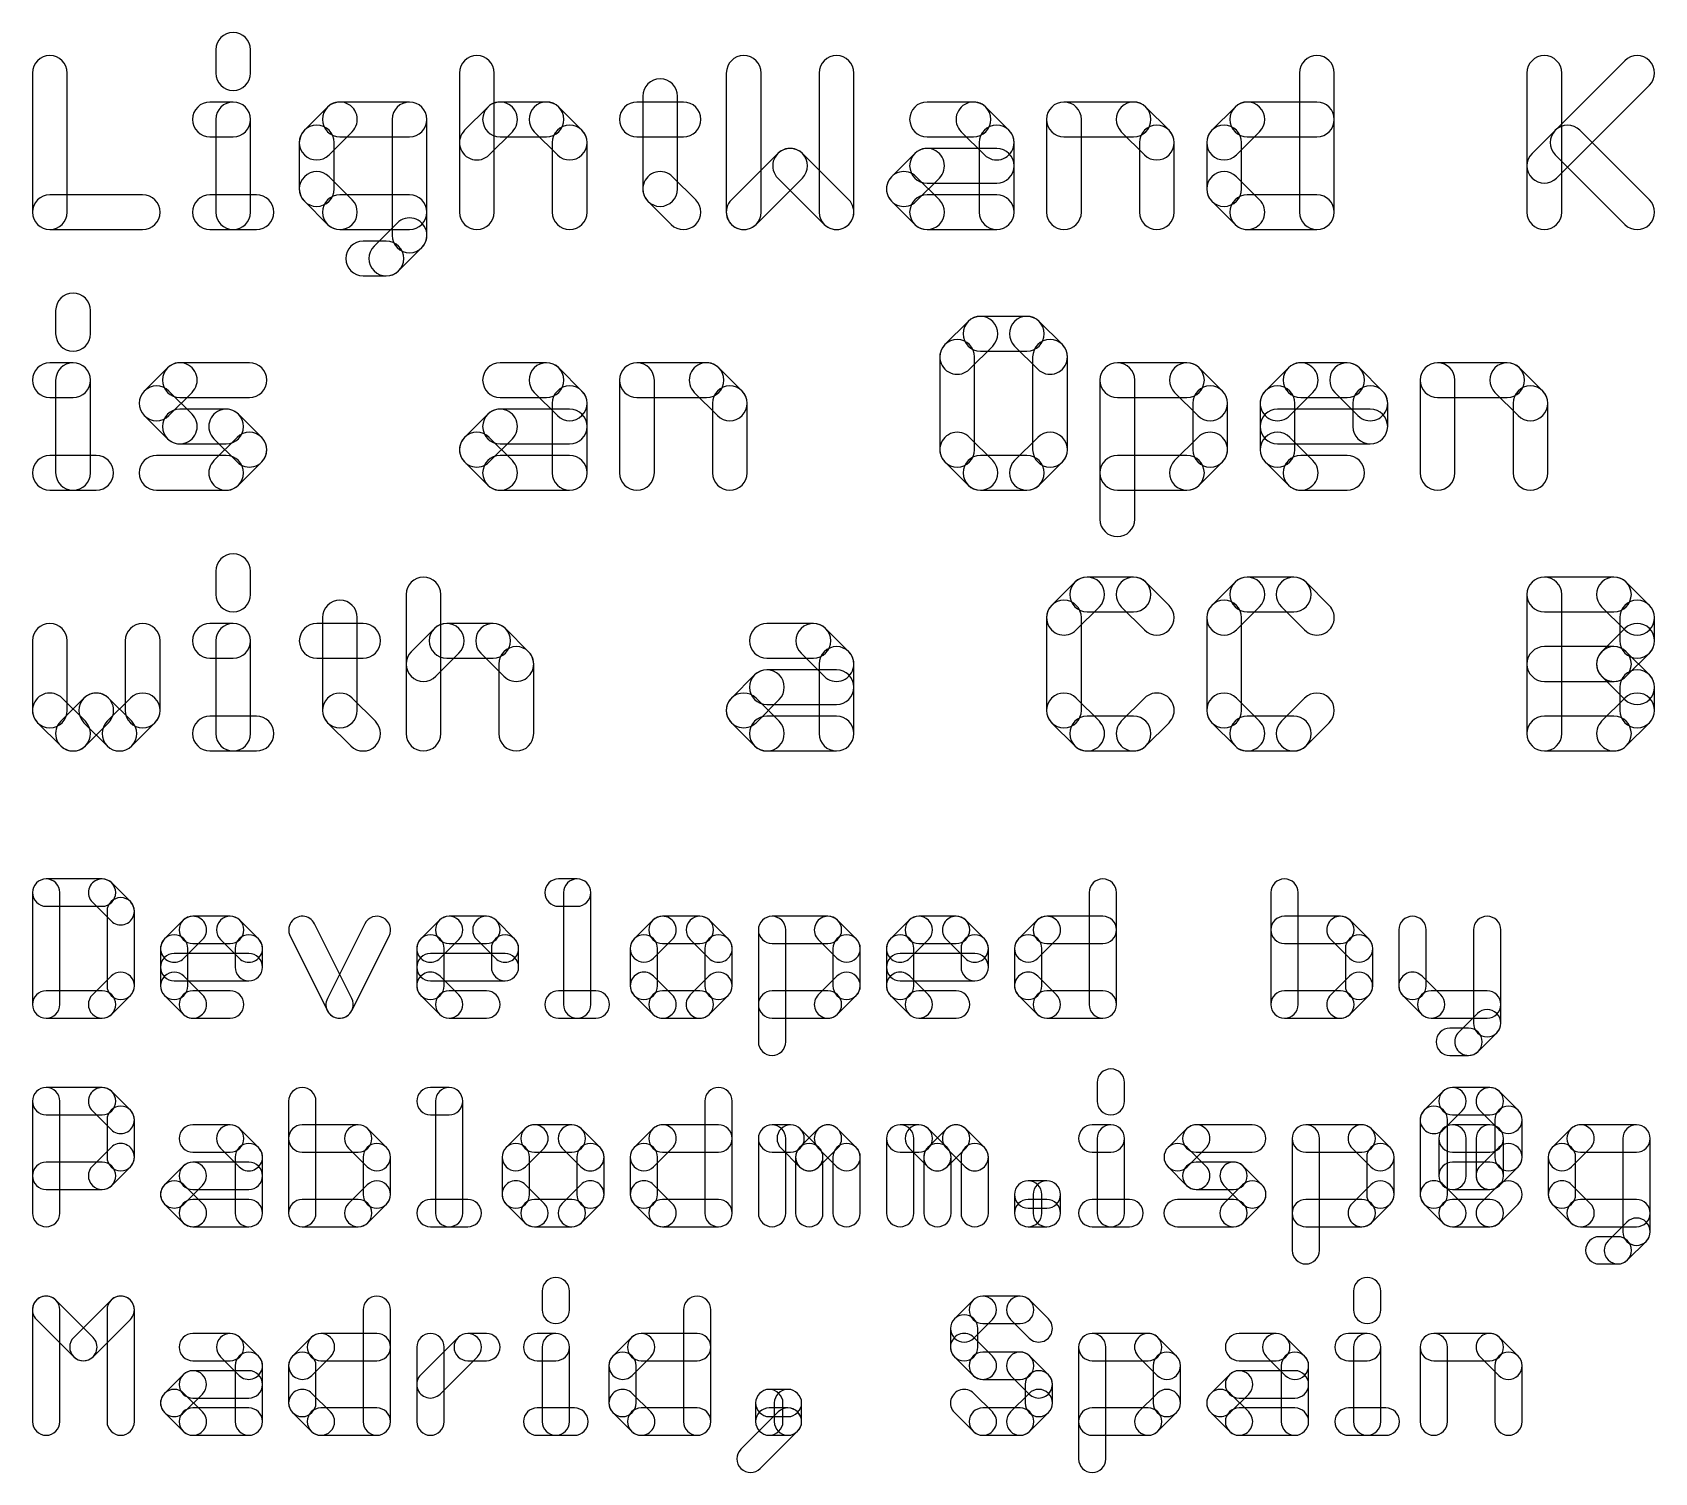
# Model space of a CAD drawing. Extents: x -3 to 225, y 0 to 143.
# Drawn here: x 172 to 188.58, y 38.12 to 52.85 of the extents above; entities that cross this region are included whole.
import ezdxf

# ---------------------------------------------------------------- set-up
doc = ezdxf.new("R2010")
doc.units = 0
doc.layers.add('121', color=1, linetype='CONTINUOUS')

msp = doc.modelspace()

# ---------------------------------------------------------------- linework, layer by layer
at = {"layer": '121'}
for points in [[(173.8744, 52.6727), (173.8744, 52.4354, 1), (174.23, 52.4354), (174.23, 52.6727, 1)], [(172, 52.4354), (172, 51.0118, 1), (172.3556, 51.0118), (172.3556, 52.4354, 1)], [(176.3658, 52.4354), (176.3658, 51.0118, 1), (176.7214, 51.0118), (176.7214, 52.4354, 1)], [(179.0943, 52.4354), (179.0943, 51.0118, 1), (179.4499, 51.0118), (179.4499, 52.4354, 1)], [(180.399, 51.0118), (180.399, 52.4354, 1), (180.0434, 52.4354), (180.0434, 51.0118, 1)], [(184.9549, 52.4354), (184.9549, 51.0118, 1), (185.3105, 51.0118), (185.3105, 52.4354, 1)], [(187.2801, 52.4354), (187.2801, 51.0118, 1), (187.6357, 51.0118), (187.6357, 52.4354, 1)], [(187.5836, 51.3606), (188.5327, 52.3097, 1), (188.2813, 52.5611), (187.3322, 51.6121, 1)], [(178.2402, 52.1981), (178.2402, 51.2491, 1), (178.5958, 51.2491), (178.5958, 52.1981, 1)], [(173.815, 51.7831), (174.0522, 51.7831, 1), (174.0522, 52.1387), (173.815, 52.1387, 1)], [(173.8744, 51.9609), (173.8744, 51.0118, 1), (174.23, 51.0118), (174.23, 51.9609, 1)], [(175.0179, 52.0866), (174.7807, 51.8493, 1), (175.0321, 51.5979), (175.2694, 51.8352, 1)], [(175.8555, 52.1387), (175.1437, 52.1387, 1), (175.1437, 51.7831), (175.8555, 51.7831, 1)], [(176.0333, 50.7745), (176.0333, 51.9609, 1), (175.6777, 51.9609), (175.6777, 50.7745, 1)], [(176.6693, 51.5979), (176.9065, 51.8352, 1), (176.6551, 52.0866), (176.4178, 51.8493, 1)], [(176.7808, 51.7831), (177.2554, 51.7831, 1), (177.2554, 52.1387), (176.7808, 52.1387, 1)], [(177.1296, 51.8352), (177.3669, 51.5979, 1), (177.6183, 51.8493), (177.3811, 52.0866, 1)], [(178.1807, 51.7831), (178.6552, 51.7831, 1), (178.6552, 52.1387), (178.1807, 52.1387, 1)], [(181.1466, 51.7831), (181.6211, 51.7831, 1), (181.6211, 52.1387), (181.1466, 52.1387, 1)], [(181.4954, 51.8352), (181.7327, 51.5979, 1), (181.9841, 51.8493), (181.7468, 52.0866, 1)], [(182.7243, 51.0118), (182.7243, 51.9609, 1), (182.3687, 51.9609), (182.3687, 51.0118, 1)], [(182.5465, 51.7831), (183.2583, 51.7831, 1), (183.2583, 52.1387), (182.5465, 52.1387, 1)], [(183.1325, 51.8352), (183.3698, 51.5979, 1), (183.6213, 51.8493), (183.384, 52.0866, 1)], [(184.3093, 51.5979), (184.5466, 51.8352, 1), (184.2952, 52.0866), (184.0579, 51.8493, 1)], [(184.4209, 51.7831), (185.1327, 51.7831, 1), (185.1327, 52.1387), (184.4209, 52.1387, 1)], [(174.7286, 51.7236), (174.7286, 51.2491, 1), (175.0842, 51.2491), (175.0842, 51.7236, 1)], [(177.3148, 51.7236), (177.3148, 51.0118, 1), (177.6704, 51.0118), (177.6704, 51.7236, 1)], [(181.6806, 51.7236), (181.6806, 51.0118, 1), (182.0362, 51.0118), (182.0362, 51.7236, 1)], [(183.3177, 51.7236), (183.3177, 51.0118, 1), (183.6733, 51.0118), (183.6733, 51.7236, 1)], [(184.3614, 51.2491), (184.3614, 51.7236, 1), (184.0058, 51.7236), (184.0058, 51.2491, 1)], [(187.5695, 51.5979), (188.2813, 50.8861, 1), (188.5327, 51.1375), (187.8209, 51.8493, 1)], [(179.3979, 50.8861), (179.8724, 51.3606, 1), (179.621, 51.6121), (179.1464, 51.1375, 1)], [(179.621, 51.3606), (180.0955, 50.8861, 1), (180.3469, 51.1375), (179.8724, 51.6121, 1)], [(181.035, 51.1233), (181.2723, 51.3606, 1), (181.0208, 51.6121), (180.7836, 51.3748, 1)], [(181.1466, 51.3085), (181.8584, 51.3085, 1), (181.8584, 51.6641), (181.1466, 51.6641, 1)], [(174.7807, 51.1233), (175.0179, 50.8861, 1), (175.2694, 51.1375), (175.0321, 51.3748, 1)], [(178.2923, 51.1233), (178.5295, 50.8861, 1), (178.781, 51.1375), (178.5437, 51.3748, 1)], [(181.2723, 51.1375), (181.035, 51.3748, 1), (180.7836, 51.1233), (181.0208, 50.8861, 1)], [(184.5466, 51.1375), (184.3093, 51.3748, 1), (184.0579, 51.1233), (184.2952, 50.8861, 1)], [(172.1778, 50.834), (173.1269, 50.834, 1), (173.1269, 51.1896), (172.1778, 51.1896, 1)], [(173.815, 50.834), (174.2895, 50.834, 1), (174.2895, 51.1896), (173.815, 51.1896, 1)], [(175.1437, 50.834), (175.8555, 50.834, 1), (175.8555, 51.1896), (175.1437, 51.1896, 1)], [(181.8584, 51.1896), (181.1466, 51.1896, 1), (181.1466, 50.834), (181.8584, 50.834, 1)], [(185.1327, 51.1896), (184.4209, 51.1896, 1), (184.4209, 50.834), (185.1327, 50.834, 1)], [(175.7439, 50.4115), (175.9812, 50.6488, 1), (175.7297, 50.9003), (175.4925, 50.663, 1)], [(175.3809, 50.3595), (175.6182, 50.3595, 1), (175.6182, 50.7151), (175.3809, 50.7151, 1)], [(172.2373, 50.0057), (172.2373, 49.7684, 1), (172.5929, 49.7684), (172.5929, 50.0057, 1)], [(181.5666, 49.8941), (181.3293, 49.6569, 1), (181.5807, 49.4054), (181.818, 49.6427, 1)], [(182.1668, 49.9462), (181.6923, 49.9462, 1), (181.6923, 49.5906), (182.1668, 49.5906, 1)], [(182.5298, 49.6569), (182.2925, 49.8941, 1), (182.0411, 49.6427), (182.2784, 49.4054, 1)], [(181.2772, 49.5311), (181.2772, 48.5821, 1), (181.6328, 48.5821), (181.6328, 49.5311, 1)], [(182.5819, 48.5821), (182.5819, 49.5311, 1), (182.2263, 49.5311), (182.2263, 48.5821, 1)], [(172.1778, 49.1161), (172.4151, 49.1161, 1), (172.4151, 49.4717), (172.1778, 49.4717, 1)], [(172.2373, 49.2939), (172.2373, 48.3448, 1), (172.5929, 48.3448), (172.5929, 49.2939, 1)], [(173.395, 48.9309), (173.6322, 49.1682, 1), (173.3808, 49.4196), (173.1435, 49.1823, 1)], [(173.5065, 49.1161), (174.2183, 49.1161, 1), (174.2183, 49.4717), (173.5065, 49.4717, 1)], [(176.7808, 49.1161), (177.2554, 49.1161, 1), (177.2554, 49.4717), (176.7808, 49.4717, 1)], [(177.1296, 49.1682), (177.3669, 48.9309, 1), (177.6183, 49.1823), (177.3811, 49.4196, 1)], [(178.3585, 48.3448), (178.3585, 49.2939, 1), (178.0029, 49.2939), (178.0029, 48.3448, 1)], [(178.1807, 49.1161), (178.8925, 49.1161, 1), (178.8925, 49.4717), (178.1807, 49.4717, 1)], [(178.7668, 49.1682), (179.0041, 48.9309, 1), (179.2555, 49.1823), (179.0182, 49.4196, 1)], [(183.27, 47.8703), (183.27, 49.2939, 1), (182.9144, 49.2939), (182.9144, 47.8703, 1)], [(183.0922, 49.1161), (183.804, 49.1161, 1), (183.804, 49.4717), (183.0922, 49.4717, 1)], [(183.6783, 49.1682), (183.9155, 48.9309, 1), (184.167, 49.1823), (183.9297, 49.4196, 1)], [(184.8551, 48.9309), (185.0923, 49.1682, 1), (184.8409, 49.4196), (184.6036, 49.1823, 1)], [(184.9666, 49.1161), (185.4411, 49.1161, 1), (185.4411, 49.4717), (184.9666, 49.4717, 1)], [(185.3154, 49.1682), (185.5527, 48.9309, 1), (185.8041, 49.1823), (185.5669, 49.4196, 1)], [(186.5443, 48.3448), (186.5443, 49.2939, 1), (186.1887, 49.2939), (186.1887, 48.3448, 1)], [(186.3665, 49.1161), (187.0783, 49.1161, 1), (187.0783, 49.4717), (186.3665, 49.4717, 1)], [(186.9526, 49.1682), (187.1898, 48.9309, 1), (187.4413, 49.1823), (187.204, 49.4196, 1)], [(173.6322, 48.9451), (173.395, 49.1823, 1), (173.1435, 48.9309), (173.3808, 48.6936, 1)], [(177.3148, 49.0566), (177.3148, 48.3448, 1), (177.6704, 48.3448), (177.6704, 49.0566, 1)], [(178.952, 49.0566), (178.952, 48.3448, 1), (179.3076, 48.3448), (179.3076, 49.0566, 1)], [(183.8635, 49.0566), (183.8635, 48.5821, 1), (184.2191, 48.5821), (184.2191, 49.0566, 1)], [(184.9071, 48.5821), (184.9071, 49.0566, 1), (184.5515, 49.0566), (184.5515, 48.5821, 1)], [(185.5006, 49.0566), (185.5006, 48.8193, 1), (185.8562, 48.8193), (185.8562, 49.0566, 1)], [(187.1378, 49.0566), (187.1378, 48.3448, 1), (187.4934, 48.3448), (187.4934, 49.0566, 1)], [(173.981, 48.9971), (173.5065, 48.9971, 1), (173.5065, 48.6415), (173.981, 48.6415, 1)], [(174.344, 48.7078), (174.1068, 48.9451, 1), (173.8553, 48.6936), (174.0926, 48.4563, 1)], [(176.6693, 48.4563), (176.9065, 48.6936, 1), (176.6551, 48.9451), (176.4178, 48.7078, 1)], [(176.7808, 48.6415), (177.4926, 48.6415, 1), (177.4926, 48.9971), (176.7808, 48.9971, 1)], [(185.6784, 48.9971), (184.7293, 48.9971, 1), (184.7293, 48.6415), (185.6784, 48.6415, 1)], [(174.1068, 48.2191), (174.344, 48.4563, 1), (174.0926, 48.7078), (173.8553, 48.4705, 1)], [(176.9065, 48.4705), (176.6693, 48.7078, 1), (176.4178, 48.4563), (176.6551, 48.2191, 1)], [(181.3293, 48.4563), (181.5666, 48.2191, 1), (181.818, 48.4705), (181.5807, 48.7078, 1)], [(182.2925, 48.2191), (182.5298, 48.4563, 1), (182.2784, 48.7078), (182.0411, 48.4705, 1)], [(183.9155, 48.7078), (183.6783, 48.4705, 1), (183.9297, 48.2191), (184.167, 48.4563, 1)], [(185.0923, 48.4705), (184.8551, 48.7078, 1), (184.6036, 48.4563), (184.8409, 48.2191, 1)], [(172.1778, 48.167), (172.6523, 48.167, 1), (172.6523, 48.5226), (172.1778, 48.5226, 1)], [(173.2692, 48.167), (173.981, 48.167, 1), (173.981, 48.5226), (173.2692, 48.5226, 1)], [(177.4926, 48.5226), (176.7808, 48.5226, 1), (176.7808, 48.167), (177.4926, 48.167, 1)], [(181.6923, 48.167), (182.1668, 48.167, 1), (182.1668, 48.5226), (181.6923, 48.5226, 1)], [(183.804, 48.5226), (183.0922, 48.5226, 1), (183.0922, 48.167), (183.804, 48.167, 1)], [(185.4411, 48.5226), (184.9666, 48.5226, 1), (184.9666, 48.167), (185.4411, 48.167, 1)], [(173.8744, 47.3387), (173.8744, 47.1014, 1), (174.23, 47.1014), (174.23, 47.3387, 1)], [(175.82, 47.1014), (175.82, 45.6778, 1), (176.1756, 45.6778), (176.1756, 47.1014, 1)], [(182.658, 47.2271), (182.4207, 46.9899, 1), (182.6722, 46.7384), (182.9094, 46.9757, 1)], [(183.2583, 47.2792), (182.7837, 47.2792, 1), (182.7837, 46.9236), (183.2583, 46.9236, 1)], [(183.6213, 46.9899), (183.384, 47.2271, 1), (183.1325, 46.9757), (183.3698, 46.7384, 1)], [(184.2952, 47.2271), (184.0579, 46.9899, 1), (184.3093, 46.7384), (184.5466, 46.9757, 1)], [(184.8954, 47.2792), (184.4209, 47.2792, 1), (184.4209, 46.9236), (184.8954, 46.9236, 1)], [(185.2584, 46.9899), (185.0211, 47.2271, 1), (184.7697, 46.9757), (185.007, 46.7384, 1)], [(187.6357, 45.6778), (187.6357, 47.1014, 1), (187.2801, 47.1014), (187.2801, 45.6778, 1)], [(187.4579, 46.9236), (188.1697, 46.9236, 1), (188.1697, 47.2792), (187.4579, 47.2792, 1)], [(188.044, 46.9757), (188.2813, 46.7384, 1), (188.5327, 46.9899), (188.2955, 47.2271, 1)], [(174.9659, 46.8641), (174.9659, 45.9151, 1), (175.3215, 45.9151), (175.3215, 46.8641, 1)], [(182.3687, 46.8641), (182.3687, 45.9151, 1), (182.7243, 45.9151), (182.7243, 46.8641, 1)], [(184.0058, 46.8641), (184.0058, 45.9151, 1), (184.3614, 45.9151), (184.3614, 46.8641, 1)], [(188.2292, 46.8641), (188.2292, 46.6269, 1), (188.5848, 46.6269), (188.5848, 46.8641, 1)], [(172, 46.6269), (172, 45.9151, 1), (172.3556, 45.9151), (172.3556, 46.6269, 1)], [(173.3047, 45.9151), (173.3047, 46.6269, 1), (172.9491, 46.6269), (172.9491, 45.9151, 1)], [(173.815, 46.4491), (174.0522, 46.4491, 1), (174.0522, 46.8047), (173.815, 46.8047, 1)], [(173.8744, 46.6269), (173.8744, 45.6778, 1), (174.23, 45.6778), (174.23, 46.6269, 1)], [(174.9064, 46.4491), (175.3809, 46.4491, 1), (175.3809, 46.8047), (174.9064, 46.8047, 1)], [(176.1236, 46.2639), (176.3608, 46.5012, 1), (176.1094, 46.7526), (175.8721, 46.5153, 1)], [(176.2351, 46.4491), (176.7096, 46.4491, 1), (176.7096, 46.8047), (176.2351, 46.8047, 1)], [(176.5839, 46.5012), (176.8212, 46.2639, 1), (177.0726, 46.5153), (176.8354, 46.7526, 1)], [(179.5094, 46.4491), (179.984, 46.4491, 1), (179.984, 46.8047), (179.5094, 46.8047, 1)], [(179.8582, 46.5012), (180.0955, 46.2639, 1), (180.3469, 46.5153), (180.1097, 46.7526, 1)], [(188.2813, 46.7526), (188.044, 46.5153, 1), (188.2955, 46.2639), (188.5327, 46.5012, 1)], [(176.7691, 46.3896), (176.7691, 45.6778, 1), (177.1247, 45.6778), (177.1247, 46.3896, 1)], [(180.0434, 46.3896), (180.0434, 45.6778, 1), (180.399, 45.6778), (180.399, 46.3896, 1)], [(187.4579, 46.2118), (188.1697, 46.2118, 1), (188.1697, 46.5674), (187.4579, 46.5674, 1)], [(188.044, 46.2639), (188.2813, 46.0266, 1), (188.5327, 46.2781), (188.2955, 46.5153, 1)], [(179.3979, 45.7893), (179.6351, 46.0266, 1), (179.3837, 46.2781), (179.1464, 46.0408, 1)], [(179.5094, 45.9745), (180.2212, 45.9745, 1), (180.2212, 46.3301), (179.5094, 46.3301, 1)], [(188.2292, 46.1523), (188.2292, 45.9151, 1), (188.5848, 45.9151), (188.5848, 46.1523, 1)], [(172.0521, 45.7893), (172.2893, 45.5521, 1), (172.5408, 45.8035), (172.3035, 46.0408, 1)], [(172.5408, 45.5521), (172.7781, 45.7893, 1), (172.5266, 46.0408), (172.2893, 45.8035, 1)], [(172.5266, 45.7893), (172.7639, 45.5521, 1), (173.0153, 45.8035), (172.7781, 46.0408, 1)], [(173.0153, 45.5521), (173.2526, 45.7893, 1), (173.0012, 46.0408), (172.7639, 45.8035, 1)], [(175.0179, 45.7893), (175.2552, 45.5521, 1), (175.5067, 45.8035), (175.2694, 46.0408, 1)], [(179.6351, 45.8035), (179.3979, 46.0408, 1), (179.1464, 45.7893), (179.3837, 45.5521, 1)], [(182.4207, 45.7893), (182.658, 45.5521, 1), (182.9094, 45.8035), (182.6722, 46.0408, 1)], [(183.384, 45.5521), (183.6213, 45.7893, 1), (183.3698, 46.0408), (183.1325, 45.8035, 1)], [(184.0579, 45.7893), (184.2952, 45.5521, 1), (184.5466, 45.8035), (184.3093, 46.0408, 1)], [(185.0211, 45.5521), (185.2584, 45.7893, 1), (185.007, 46.0408), (184.7697, 45.8035, 1)], [(188.2813, 46.0408), (188.044, 45.8035, 1), (188.2955, 45.5521), (188.5327, 45.7893, 1)], [(173.815, 45.5), (174.2895, 45.5, 1), (174.2895, 45.8556), (173.815, 45.8556, 1)], [(180.2212, 45.8556), (179.5094, 45.8556, 1), (179.5094, 45.5), (180.2212, 45.5, 1)], [(182.7837, 45.5), (183.2583, 45.5, 1), (183.2583, 45.8556), (182.7837, 45.8556, 1)], [(184.4209, 45.5), (184.8954, 45.5, 1), (184.8954, 45.8556), (184.4209, 45.8556, 1)], [(188.1697, 45.8556), (187.4579, 45.8556, 1), (187.4579, 45.5), (188.1697, 45.5, 1)], [(172, 44.0509), (172, 42.9069, 1), (172.2794, 42.9069), (172.2794, 44.0509, 1)], [(172.7117, 44.1906), (172.1397, 44.1906, 1), (172.1397, 43.9112), (172.7117, 43.9112, 1)], [(173.0011, 43.959), (172.8105, 44.1497, 1), (172.6129, 43.9521), (172.8036, 43.7614, 1)], [(177.3786, 43.9112), (177.5693, 43.9112, 1), (177.5693, 44.1906), (177.3786, 44.1906, 1)], [(177.4296, 44.0509), (177.4296, 42.9069, 1), (177.709, 42.9069), (177.709, 44.0509, 1)], [(182.8039, 44.0509), (182.8039, 42.9069, 1), (183.0833, 42.9069), (183.0833, 44.0509, 1)], [(184.6607, 44.0509), (184.6607, 42.9069, 1), (184.9401, 42.9069), (184.9401, 44.0509, 1)], [(173.0421, 43.0976), (173.0421, 43.8602, 1), (172.7627, 43.8602), (172.7627, 43.0976, 1)], [(173.5482, 43.3801), (173.7389, 43.5708, 1), (173.5413, 43.7683), (173.3506, 43.5777, 1)], [(173.6401, 43.5299), (174.0214, 43.5299, 1), (174.0214, 43.8092), (173.6401, 43.8092, 1)], [(173.9226, 43.5708), (174.1133, 43.3801, 1), (174.3109, 43.5777), (174.1202, 43.7683, 1)], [(174.6342, 43.6071), (175.0155, 42.8444, 1), (175.2654, 42.9694), (174.8841, 43.732, 1)], [(175.2654, 42.8444), (175.6468, 43.6071, 1), (175.3968, 43.732), (175.0155, 42.9694, 1)], [(176.1677, 43.3801), (176.3583, 43.5708, 1), (176.1608, 43.7683), (175.9701, 43.5777, 1)], [(176.2595, 43.5299), (176.6409, 43.5299, 1), (176.6409, 43.8092), (176.2595, 43.8092, 1)], [(176.5421, 43.5708), (176.7327, 43.3801, 1), (176.9303, 43.5777), (176.7396, 43.7683, 1)], [(178.3436, 43.7683), (178.153, 43.5777, 1), (178.3505, 43.3801), (178.5412, 43.5708, 1)], [(178.8237, 43.8092), (178.4424, 43.8092, 1), (178.4424, 43.5299), (178.8237, 43.5299, 1)], [(179.1132, 43.5777), (178.9225, 43.7683, 1), (178.725, 43.5708), (178.9156, 43.3801, 1)], [(179.7012, 42.5256), (179.7012, 43.6696, 1), (179.4218, 43.6696), (179.4218, 42.5256, 1)], [(179.5615, 43.5299), (180.1335, 43.5299, 1), (180.1335, 43.8092), (179.5615, 43.8092, 1)], [(180.0347, 43.5708), (180.2253, 43.3801, 1), (180.4229, 43.5777), (180.2322, 43.7683, 1)], [(180.97, 43.3801), (181.1606, 43.5708, 1), (180.9631, 43.7683), (180.7724, 43.5777, 1)], [(181.0619, 43.5299), (181.4432, 43.5299, 1), (181.4432, 43.8092), (181.0619, 43.8092, 1)], [(181.3444, 43.5708), (181.5351, 43.3801, 1), (181.7326, 43.5777), (181.542, 43.7683, 1)], [(182.2797, 43.3801), (182.4704, 43.5708, 1), (182.2728, 43.7683), (182.0821, 43.5777, 1)], [(182.3716, 43.5299), (182.9436, 43.5299, 1), (182.9436, 43.8092), (182.3716, 43.8092, 1)], [(185.3724, 43.8092), (184.8004, 43.8092, 1), (184.8004, 43.5299), (185.3724, 43.5299, 1)], [(185.6618, 43.5777), (185.4711, 43.7683, 1), (185.2736, 43.5708), (185.4642, 43.3801, 1)], [(185.9704, 43.6696), (185.9704, 43.0976, 1), (186.2498, 43.0976), (186.2498, 43.6696, 1)], [(186.733, 43.6696), (186.733, 42.7162, 1), (187.0125, 42.7162), (187.0125, 43.6696, 1)], [(173.5891, 43.0976), (173.5891, 43.4789, 1), (173.3097, 43.4789), (173.3097, 43.0976, 1)], [(174.0724, 43.4789), (174.0724, 43.2882, 1), (174.3518, 43.2882), (174.3518, 43.4789, 1)], [(176.2086, 43.0976), (176.2086, 43.4789, 1), (175.9292, 43.4789), (175.9292, 43.0976, 1)], [(176.6918, 43.4789), (176.6918, 43.2882, 1), (176.9712, 43.2882), (176.9712, 43.4789, 1)], [(178.1121, 43.4789), (178.1121, 43.0976, 1), (178.3915, 43.0976), (178.3915, 43.4789, 1)], [(179.1541, 43.0976), (179.1541, 43.4789, 1), (178.8747, 43.4789), (178.8747, 43.0976, 1)], [(180.1844, 43.4789), (180.1844, 43.0976, 1), (180.4638, 43.0976), (180.4638, 43.4789, 1)], [(181.0109, 43.0976), (181.0109, 43.4789, 1), (180.7315, 43.4789), (180.7315, 43.0976, 1)], [(181.4941, 43.4789), (181.4941, 43.2882, 1), (181.7736, 43.2882), (181.7736, 43.4789, 1)], [(182.3206, 43.0976), (182.3206, 43.4789, 1), (182.0412, 43.4789), (182.0412, 43.0976, 1)], [(185.7027, 43.0976), (185.7027, 43.4789, 1), (185.4233, 43.4789), (185.4233, 43.0976, 1)], [(174.2121, 43.4279), (173.4494, 43.4279, 1), (173.4494, 43.1485), (174.2121, 43.1485, 1)], [(176.8315, 43.4279), (176.0689, 43.4279, 1), (176.0689, 43.1485), (176.8315, 43.1485, 1)], [(181.6338, 43.4279), (180.8712, 43.4279, 1), (180.8712, 43.1485), (181.6338, 43.1485, 1)], [(172.8105, 42.8081), (173.0011, 42.9988, 1), (172.8036, 43.1963), (172.6129, 43.0057, 1)], [(173.7389, 43.0057), (173.5482, 43.1963, 1), (173.3506, 42.9988), (173.5413, 42.8081, 1)], [(176.3583, 43.0057), (176.1677, 43.1963, 1), (175.9701, 42.9988), (176.1608, 42.8081, 1)], [(178.153, 42.9988), (178.3436, 42.8081, 1), (178.5412, 43.0057), (178.3505, 43.1963, 1)], [(178.9225, 42.8081), (179.1132, 42.9988, 1), (178.9156, 43.1963), (178.725, 43.0057, 1)], [(180.2253, 43.1963), (180.0347, 43.0057, 1), (180.2322, 42.8081), (180.4229, 42.9988, 1)], [(181.1606, 43.0057), (180.97, 43.1963, 1), (180.7724, 42.9988), (180.9631, 42.8081, 1)], [(182.4704, 43.0057), (182.2797, 43.1963, 1), (182.0821, 42.9988), (182.2728, 42.8081, 1)], [(185.4711, 42.8081), (185.6618, 42.9988, 1), (185.4642, 43.1963), (185.2736, 43.0057, 1)], [(186.0113, 42.9988), (186.202, 42.8081, 1), (186.3995, 43.0057), (186.2089, 43.1963, 1)], [(172.1397, 42.7672), (172.7117, 42.7672, 1), (172.7117, 43.0466), (172.1397, 43.0466, 1)], [(174.0214, 43.0466), (173.6401, 43.0466, 1), (173.6401, 42.7672), (174.0214, 42.7672, 1)], [(176.6409, 43.0466), (176.2595, 43.0466, 1), (176.2595, 42.7672), (176.6409, 42.7672, 1)], [(177.3786, 42.7672), (177.7599, 42.7672, 1), (177.7599, 43.0466), (177.3786, 43.0466, 1)], [(178.4424, 42.7672), (178.8237, 42.7672, 1), (178.8237, 43.0466), (178.4424, 43.0466, 1)], [(180.1335, 43.0466), (179.5615, 43.0466, 1), (179.5615, 42.7672), (180.1335, 42.7672, 1)], [(181.4432, 43.0466), (181.0619, 43.0466, 1), (181.0619, 42.7672), (181.4432, 42.7672, 1)], [(182.9436, 43.0466), (182.3716, 43.0466, 1), (182.3716, 42.7672), (182.9436, 42.7672, 1)], [(184.8004, 42.7672), (185.3724, 42.7672, 1), (185.3724, 43.0466), (184.8004, 43.0466, 1)], [(186.3008, 42.7672), (186.8727, 42.7672, 1), (186.8727, 43.0466), (186.3008, 43.0466, 1)], [(186.774, 42.815), (186.5833, 42.6244, 1), (186.7809, 42.4268), (186.9715, 42.6175, 1)], [(186.6821, 42.6653), (186.4914, 42.6653, 1), (186.4914, 42.3859), (186.6821, 42.3859, 1)], [(182.8868, 42.1079), (182.8868, 41.9173, 1), (183.1662, 41.9173), (183.1662, 42.1079, 1)], [(172.2794, 40.7733), (172.2794, 41.9173, 1), (172, 41.9173), (172, 40.7733, 1)], [(172.1397, 41.7776), (172.7117, 41.7776, 1), (172.7117, 42.057), (172.1397, 42.057, 1)], [(172.6129, 41.8185), (172.8036, 41.6278, 1), (173.0011, 41.8254), (172.8105, 42.0161, 1)], [(174.6195, 41.9173), (174.6195, 40.7733, 1), (174.8989, 40.7733), (174.8989, 41.9173, 1)], [(176.0689, 41.7776), (176.2595, 41.7776, 1), (176.2595, 42.057), (176.0689, 42.057, 1)], [(176.1198, 41.9173), (176.1198, 40.7733, 1), (176.3992, 40.7733), (176.3992, 41.9173, 1)], [(178.8747, 41.9173), (178.8747, 40.7733, 1), (179.1541, 40.7733), (179.1541, 41.9173, 1)], [(186.4272, 41.6278), (186.6178, 41.8185, 1), (186.4203, 42.0161), (186.2296, 41.8254, 1)], [(186.5191, 41.7776), (186.9004, 41.7776, 1), (186.9004, 42.057), (186.5191, 42.057, 1)], [(186.8016, 41.8185), (186.9923, 41.6278, 1), (187.1898, 41.8254), (186.9992, 42.0161, 1)], [(172.7627, 41.7266), (172.7627, 41.3453, 1), (173.0421, 41.3453), (173.0421, 41.7266, 1)], [(186.4681, 40.964), (186.4681, 41.7266, 1), (186.1887, 41.7266), (186.1887, 40.964, 1)], [(186.9513, 41.7266), (186.9513, 41.3453, 1), (187.2307, 41.3453), (187.2307, 41.7266, 1)], [(173.6401, 41.3963), (174.0214, 41.3963, 1), (174.0214, 41.6756), (173.6401, 41.6756, 1)], [(173.9226, 41.4372), (174.1133, 41.2465, 1), (174.3109, 41.4441), (174.1202, 41.6347, 1)], [(175.3311, 41.6756), (174.7592, 41.6756, 1), (174.7592, 41.3963), (175.3311, 41.3963, 1)], [(175.6206, 41.4441), (175.4299, 41.6347, 1), (175.2324, 41.4372), (175.423, 41.2465, 1)], [(177.0339, 41.6347), (176.8432, 41.4441, 1), (177.0408, 41.2465), (177.2315, 41.4372, 1)], [(177.514, 41.6756), (177.1327, 41.6756, 1), (177.1327, 41.3963), (177.514, 41.3963, 1)], [(177.8035, 41.4441), (177.6128, 41.6347, 1), (177.4152, 41.4372), (177.6059, 41.2465, 1)], [(178.3505, 41.2465), (178.5412, 41.4372, 1), (178.3436, 41.6347), (178.153, 41.4441, 1)], [(178.4424, 41.3963), (179.0144, 41.3963, 1), (179.0144, 41.6756), (178.4424, 41.6756, 1)], [(179.7012, 40.7733), (179.7012, 41.5359, 1), (179.4218, 41.5359), (179.4218, 40.7733, 1)], [(179.5615, 41.3963), (179.7521, 41.3963, 1), (179.7521, 41.6756), (179.5615, 41.6756, 1)], [(179.6534, 41.4372), (179.844, 41.2465, 1), (180.0416, 41.4441), (179.8509, 41.6347, 1)], [(180.0416, 41.2465), (180.2322, 41.4372, 1), (180.0347, 41.6347), (179.844, 41.4441, 1)], [(180.0347, 41.4372), (180.2253, 41.2465, 1), (180.4229, 41.4441), (180.2322, 41.6347, 1)], [(181.0109, 40.7733), (181.0109, 41.5359, 1), (180.7315, 41.5359), (180.7315, 40.7733, 1)], [(180.8712, 41.3963), (181.0619, 41.3963, 1), (181.0619, 41.6756), (180.8712, 41.6756, 1)], [(180.9631, 41.4372), (181.1537, 41.2465, 1), (181.3513, 41.4441), (181.1606, 41.6347, 1)], [(181.3513, 41.2465), (181.542, 41.4372, 1), (181.3444, 41.6347), (181.1537, 41.4441, 1)], [(181.3444, 41.4372), (181.5351, 41.2465, 1), (181.7326, 41.4441), (181.542, 41.6347, 1)], [(182.8358, 41.3963), (183.0265, 41.3963, 1), (183.0265, 41.6756), (182.8358, 41.6756, 1)], [(182.8868, 41.5359), (182.8868, 40.7733, 1), (183.1662, 40.7733), (183.1662, 41.5359, 1)], [(183.8077, 41.2465), (183.9984, 41.4372, 1), (183.8008, 41.6347), (183.6102, 41.4441, 1)], [(183.8996, 41.3963), (184.4716, 41.3963, 1), (184.4716, 41.6756), (183.8996, 41.6756, 1)], [(185.1584, 40.392), (185.1584, 41.5359, 1), (184.879, 41.5359), (184.879, 40.392, 1)], [(185.0187, 41.3963), (185.5907, 41.3963, 1), (185.5907, 41.6756), (185.0187, 41.6756, 1)], [(185.4919, 41.4372), (185.6825, 41.2465, 1), (185.8801, 41.4441), (185.6894, 41.6347, 1)], [(186.6588, 41.1546), (186.6588, 41.5359, 1), (186.3794, 41.5359), (186.3794, 41.1546, 1)], [(186.5191, 41.3963), (186.9004, 41.3963, 1), (186.9004, 41.6756), (186.5191, 41.6756, 1)], [(186.7607, 41.5359), (186.7607, 41.1546, 1), (187.0401, 41.1546), (187.0401, 41.5359, 1)], [(187.73, 41.6347), (187.5393, 41.4441, 1), (187.7369, 41.2465), (187.9276, 41.4372, 1)], [(188.4008, 41.6756), (187.8288, 41.6756, 1), (187.8288, 41.3963), (188.4008, 41.3963, 1)], [(188.5405, 40.5826), (188.5405, 41.5359, 1), (188.2611, 41.5359), (188.2611, 40.5826, 1)], [(172.8036, 41.4441), (172.6129, 41.2534, 1), (172.8105, 41.0558), (173.0011, 41.2465, 1)], [(174.0724, 41.3453), (174.0724, 40.7733, 1), (174.3518, 40.7733), (174.3518, 41.3453, 1)], [(175.6615, 40.964), (175.6615, 41.3453, 1), (175.3821, 41.3453), (175.3821, 40.964, 1)], [(176.8023, 41.3453), (176.8023, 40.964, 1), (177.0817, 40.964), (177.0817, 41.3453, 1)], [(177.8444, 40.964), (177.8444, 41.3453, 1), (177.565, 41.3453), (177.565, 40.964, 1)], [(178.3915, 40.964), (178.3915, 41.3453, 1), (178.1121, 41.3453), (178.1121, 40.964, 1)], [(179.8031, 41.3453), (179.8031, 40.7733, 1), (180.0825, 40.7733), (180.0825, 41.3453, 1)], [(180.1844, 41.3453), (180.1844, 40.7733, 1), (180.4638, 40.7733), (180.4638, 41.3453, 1)], [(181.1128, 41.3453), (181.1128, 40.7733, 1), (181.3922, 40.7733), (181.3922, 41.3453, 1)], [(181.4941, 41.3453), (181.4941, 40.7733, 1), (181.7736, 40.7733), (181.7736, 41.3453, 1)], [(183.9984, 41.2534), (183.8077, 41.4441, 1), (183.6102, 41.2465), (183.8008, 41.0558, 1)], [(185.6416, 41.3453), (185.6416, 40.964, 1), (185.921, 40.964), (185.921, 41.3453, 1)], [(186.9923, 41.4441), (186.8016, 41.2534, 1), (186.9992, 41.0558), (187.1898, 41.2465, 1)], [(187.4984, 41.3453), (187.4984, 40.964, 1), (187.7778, 40.964), (187.7778, 41.3453, 1)], [(172.7117, 41.2943), (172.1397, 41.2943, 1), (172.1397, 41.0149), (172.7117, 41.0149, 1)], [(173.5482, 40.8652), (173.7389, 41.0558, 1), (173.5413, 41.2534), (173.3506, 41.0627, 1)], [(173.6401, 41.0149), (174.2121, 41.0149, 1), (174.2121, 41.2943), (173.6401, 41.2943, 1)], [(184.2809, 41.2943), (183.8996, 41.2943, 1), (183.8996, 41.0149), (184.2809, 41.0149, 1)], [(184.5704, 41.0627), (184.3797, 41.2534, 1), (184.1821, 41.0558), (184.3728, 40.8652, 1)], [(186.9004, 41.2943), (186.5191, 41.2943, 1), (186.5191, 41.0149), (186.9004, 41.0149, 1)], [(173.7389, 40.8721), (173.5482, 41.0627, 1), (173.3506, 40.8652), (173.5413, 40.6745, 1)], [(175.4299, 40.6745), (175.6206, 40.8652, 1), (175.423, 41.0627), (175.2324, 40.8721, 1)], [(176.8432, 40.8652), (177.0339, 40.6745, 1), (177.2315, 40.8721), (177.0408, 41.0627, 1)], [(177.6128, 40.6745), (177.8035, 40.8652, 1), (177.6059, 41.0627), (177.4152, 40.8721, 1)], [(178.5412, 40.8721), (178.3505, 41.0627, 1), (178.153, 40.8652), (178.3436, 40.6745, 1)], [(182.3206, 40.7733), (182.3206, 40.964, 1), (182.0412, 40.964), (182.0412, 40.7733, 1)], [(182.1809, 40.8243), (182.3716, 40.8243, 1), (182.3716, 41.1037), (182.1809, 41.1037, 1)], [(182.2319, 40.964), (182.2319, 40.7733, 1), (182.5113, 40.7733), (182.5113, 40.964, 1)], [(184.3797, 40.6745), (184.5704, 40.8652, 1), (184.3728, 41.0627), (184.1821, 40.8721, 1)], [(185.6825, 41.0627), (185.4919, 40.8721, 1), (185.6894, 40.6745), (185.8801, 40.8652, 1)], [(186.6178, 40.8721), (186.4272, 41.0627, 1), (186.2296, 40.8652), (186.4203, 40.6745, 1)], [(186.9923, 41.0627), (186.8016, 40.8721, 1), (186.9992, 40.6745), (187.1898, 40.8652, 1)], [(187.5393, 40.8652), (187.73, 40.6745, 1), (187.9276, 40.8721), (187.7369, 41.0627, 1)], [(174.2121, 40.913), (173.6401, 40.913, 1), (173.6401, 40.6336), (174.2121, 40.6336, 1)], [(174.7592, 40.6336), (175.3311, 40.6336, 1), (175.3311, 40.913), (174.7592, 40.913, 1)], [(176.0689, 40.6336), (176.4502, 40.6336, 1), (176.4502, 40.913), (176.0689, 40.913, 1)], [(177.1327, 40.6336), (177.514, 40.6336, 1), (177.514, 40.913), (177.1327, 40.913, 1)], [(179.0144, 40.913), (178.4424, 40.913, 1), (178.4424, 40.6336), (179.0144, 40.6336, 1)], [(182.3716, 40.913), (182.1809, 40.913, 1), (182.1809, 40.6336), (182.3716, 40.6336, 1)], [(182.8358, 40.6336), (183.2171, 40.6336, 1), (183.2171, 40.913), (182.8358, 40.913, 1)], [(183.7089, 40.6336), (184.2809, 40.6336, 1), (184.2809, 40.913), (183.7089, 40.913, 1)], [(185.5907, 40.913), (185.0187, 40.913, 1), (185.0187, 40.6336), (185.5907, 40.6336, 1)], [(186.9004, 40.913), (186.5191, 40.913, 1), (186.5191, 40.6336), (186.9004, 40.6336, 1)], [(187.8288, 40.6336), (188.4008, 40.6336, 1), (188.4008, 40.913), (187.8288, 40.913, 1)], [(188.3089, 40.2932), (188.4995, 40.4839, 1), (188.302, 40.6814), (188.1113, 40.4908, 1)], [(188.0194, 40.2523), (188.2101, 40.2523, 1), (188.2101, 40.5317), (188.0194, 40.5317, 1)], [(177.2113, 39.9743), (177.2113, 39.7837, 1), (177.4907, 39.7837), (177.4907, 39.9743, 1)], [(185.5062, 39.9743), (185.5062, 39.7837, 1), (185.7856, 39.7837), (185.7856, 39.9743, 1)], [(172.2794, 38.6397), (172.2794, 39.7837, 1), (172, 39.7837), (172, 38.6397, 1)], [(172.0409, 39.6849), (172.4222, 39.3036, 1), (172.6198, 39.5011), (172.2385, 39.8825, 1)], [(172.6198, 39.3036), (173.0011, 39.6849, 1), (172.8036, 39.8825), (172.4222, 39.5011, 1)], [(172.7627, 39.7837), (172.7627, 38.6397, 1), (173.0421, 38.6397), (173.0421, 39.7837, 1)], [(175.3821, 39.7837), (175.3821, 38.6397, 1), (175.6615, 38.6397), (175.6615, 39.7837, 1)], [(178.6564, 39.7837), (178.6564, 38.6397, 1), (178.9358, 38.6397), (178.9358, 39.7837, 1)], [(181.6179, 39.8825), (181.4273, 39.6918, 1), (181.6248, 39.4942), (181.8155, 39.6849, 1)], [(182.0981, 39.9234), (181.7167, 39.9234, 1), (181.7167, 39.644), (182.0981, 39.644, 1)], [(182.3875, 39.6918), (182.1968, 39.8825, 1), (181.9993, 39.6849), (182.1899, 39.4942, 1)], [(181.3864, 39.593), (181.3864, 39.4023, 1), (181.6658, 39.4023), (181.6658, 39.593, 1)], [(173.6401, 39.2627), (174.0214, 39.2627, 1), (174.0214, 39.542), (173.6401, 39.542, 1)], [(173.9226, 39.3036), (174.1133, 39.1129, 1), (174.3109, 39.3105), (174.1202, 39.5011, 1)], [(174.8579, 39.1129), (175.0486, 39.3036, 1), (174.851, 39.5011), (174.6604, 39.3105, 1)], [(174.9498, 39.2627), (175.5218, 39.2627, 1), (175.5218, 39.542), (174.9498, 39.542, 1)], [(176.2086, 38.6397), (176.2086, 39.4023, 1), (175.9292, 39.4023), (175.9292, 38.6397, 1)], [(176.1677, 38.9222), (176.549, 39.3036, 1), (176.3514, 39.5011), (175.9701, 39.1198, 1)], [(176.4502, 39.2627), (176.6409, 39.2627, 1), (176.6409, 39.542), (176.4502, 39.542, 1)], [(177.1603, 39.2627), (177.351, 39.2627, 1), (177.351, 39.542), (177.1603, 39.542, 1)], [(177.2113, 39.4023), (177.2113, 38.6397, 1), (177.4907, 38.6397), (177.4907, 39.4023, 1)], [(178.1322, 39.1129), (178.3229, 39.3036, 1), (178.1253, 39.5011), (177.9347, 39.3105, 1)], [(178.2241, 39.2627), (178.7961, 39.2627, 1), (178.7961, 39.542), (178.2241, 39.542, 1)], [(181.4273, 39.3036), (181.6179, 39.1129, 1), (181.8155, 39.3105), (181.6248, 39.5011, 1)], [(182.9755, 38.2584), (182.9755, 39.4023, 1), (182.6961, 39.4023), (182.6961, 38.2584, 1)], [(182.8358, 39.2627), (183.4078, 39.2627, 1), (183.4078, 39.542), (182.8358, 39.542, 1)], [(183.309, 39.3036), (183.4997, 39.1129, 1), (183.6972, 39.3105), (183.5066, 39.5011, 1)], [(184.3362, 39.2627), (184.7175, 39.2627, 1), (184.7175, 39.542), (184.3362, 39.542, 1)], [(184.6187, 39.3036), (184.8094, 39.1129, 1), (185.0069, 39.3105), (184.8163, 39.5011, 1)], [(185.4552, 39.2627), (185.6459, 39.2627, 1), (185.6459, 39.542), (185.4552, 39.542, 1)], [(185.5062, 39.4023), (185.5062, 38.6397, 1), (185.7856, 38.6397), (185.7856, 39.4023, 1)], [(186.4681, 38.6397), (186.4681, 39.4023, 1), (186.1887, 39.4023), (186.1887, 38.6397, 1)], [(186.3284, 39.2627), (186.9004, 39.2627, 1), (186.9004, 39.542), (186.3284, 39.542, 1)], [(186.8016, 39.3036), (186.9923, 39.1129, 1), (187.1898, 39.3105), (186.9992, 39.5011, 1)], [(174.0724, 39.2117), (174.0724, 38.6397, 1), (174.3518, 38.6397), (174.3518, 39.2117, 1)], [(174.8989, 38.8304), (174.8989, 39.2117, 1), (174.6195, 39.2117), (174.6195, 38.8304, 1)], [(178.1732, 38.8304), (178.1732, 39.2117, 1), (177.8938, 39.2117), (177.8938, 38.8304, 1)], [(181.7167, 39.072), (182.0981, 39.072, 1), (182.0981, 39.3514), (181.7167, 39.3514, 1)], [(181.9993, 39.1129), (182.1899, 38.9222, 1), (182.3875, 39.1198), (182.1968, 39.3105, 1)], [(183.4587, 39.2117), (183.4587, 38.8304, 1), (183.7381, 38.8304), (183.7381, 39.2117, 1)], [(184.7685, 39.2117), (184.7685, 38.6397, 1), (185.0479, 38.6397), (185.0479, 39.2117, 1)], [(186.9513, 39.2117), (186.9513, 38.6397, 1), (187.2307, 38.6397), (187.2307, 39.2117, 1)], [(173.5482, 38.7316), (173.7389, 38.9222, 1), (173.5413, 39.1198), (173.3506, 38.9291, 1)], [(173.6401, 38.8813), (174.2121, 38.8813, 1), (174.2121, 39.1607), (173.6401, 39.1607, 1)], [(182.149, 39.021), (182.149, 38.8304, 1), (182.4284, 38.8304), (182.4284, 39.021, 1)], [(184.2443, 38.7316), (184.435, 38.9222, 1), (184.2374, 39.1198), (184.0467, 38.9291, 1)], [(184.3362, 38.8813), (184.9082, 38.8813, 1), (184.9082, 39.1607), (184.3362, 39.1607, 1)], [(173.7389, 38.7385), (173.5482, 38.9291, 1), (173.3506, 38.7316), (173.5413, 38.5409, 1)], [(175.0486, 38.7385), (174.8579, 38.9291, 1), (174.6604, 38.7316), (174.851, 38.5409, 1)], [(178.3229, 38.7385), (178.1322, 38.9291, 1), (177.9347, 38.7316), (178.1253, 38.5409, 1)], [(179.3941, 38.8304), (179.3941, 38.6397, 1), (179.6736, 38.6397), (179.6736, 38.8304, 1)], [(179.7245, 38.9701), (179.5339, 38.9701, 1), (179.5339, 38.6907), (179.7245, 38.6907, 1)], [(179.8642, 38.6397), (179.8642, 38.8304, 1), (179.5848, 38.8304), (179.5848, 38.6397, 1)], [(181.8155, 38.7385), (181.6248, 38.9291, 1), (181.4273, 38.7316), (181.6179, 38.5409, 1)], [(182.1899, 38.9291), (181.9993, 38.7385, 1), (182.1968, 38.5409), (182.3875, 38.7316, 1)], [(183.4997, 38.9291), (183.309, 38.7385, 1), (183.5066, 38.5409), (183.6972, 38.7316, 1)], [(184.435, 38.7385), (184.2443, 38.9291, 1), (184.0467, 38.7316), (184.2374, 38.5409, 1)], [(174.2121, 38.7794), (173.6401, 38.7794, 1), (173.6401, 38.5), (174.2121, 38.5, 1)], [(175.5218, 38.7794), (174.9498, 38.7794, 1), (174.9498, 38.5), (175.5218, 38.5, 1)], [(177.1603, 38.5), (177.5416, 38.5, 1), (177.5416, 38.7794), (177.1603, 38.7794, 1)], [(178.7961, 38.7794), (178.2241, 38.7794, 1), (178.2241, 38.5), (178.7961, 38.5, 1)], [(179.442, 38.1596), (179.8233, 38.5409, 1), (179.6257, 38.7385), (179.2444, 38.3572, 1)], [(179.5339, 38.5), (179.7245, 38.5, 1), (179.7245, 38.7794), (179.5339, 38.7794, 1)], [(182.0981, 38.7794), (181.7167, 38.7794, 1), (181.7167, 38.5), (182.0981, 38.5, 1)], [(183.4078, 38.7794), (182.8358, 38.7794, 1), (182.8358, 38.5), (183.4078, 38.5, 1)], [(184.9082, 38.7794), (184.3362, 38.7794, 1), (184.3362, 38.5), (184.9082, 38.5, 1)], [(185.4552, 38.5), (185.8366, 38.5, 1), (185.8366, 38.7794), (185.4552, 38.7794, 1)]]:
    msp.add_lwpolyline(points, format="xyb", close=True, dxfattribs=at)

doc.saveas('drawing.dxf')
